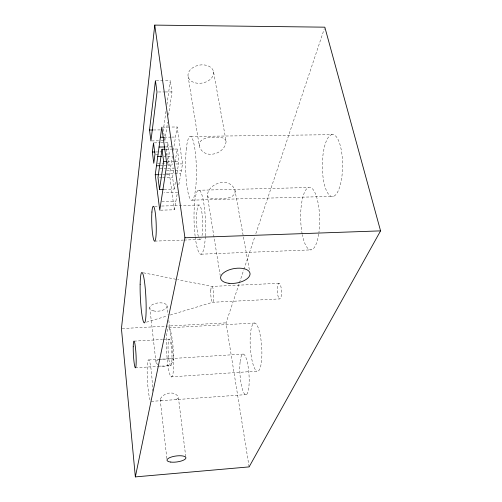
<?xml version="1.0" encoding="UTF-8"?>
<svg xmlns="http://www.w3.org/2000/svg" width="502" height="502" viewBox="0 0 502 502"><rect width="100%" height="100%" fill="white"/><g stroke="black" fill="none" stroke-linecap="round" stroke-linejoin="round"><path stroke-width="0.38" stroke-dasharray="2.51 1.88" d="M235.036 190.616L234.98 193.163C231.949 199.112 224.281 198.321 218.671 198.968C215.013 198.503 209.02 200.009 207.32 195.629C208.198 182.414 230.688 176.39 235.036 190.616L249.45 270.252M213.545 71.824A12.939 9.08 -10.6 0 1 195.73 82.968A12.939 9.08 -10.6 0 1 193.138 67.45A12.939 9.08 -10.6 0 1 213.545 71.824L226.101 141.225C225.436 154.409 203.58 160.213 199.332 146.138L188.112 76.574M165.961 111.413L163.37 129.867L164.863 140.748L160.991 140.798M166.934 104.491L170.285 80.646L164.028 80.646M164.863 140.748L167.561 122.155M168.572 115.184L171.948 91.941L170.285 80.646M161.004 142.775L167.75 142.681L166.382 151.805L167.925 163.031L161.224 163.156M167.925 163.031L169.325 154.001L167.75 142.681M160.521 210.187L174.345 209.786L169.494 174.439L172.406 156.298L167.003 156.392M173.341 150.462L177.118 126.975L170.216 127.05M164.16 189.317L174.207 189.072L172.556 177.193L174.068 168.088L167.066 168.226M175.085 161.989L177.244 149.038L173.435 149.094M174.207 189.072L175.637 180.795M176.936 173.272L179.013 161.23L177.244 149.038M174.345 209.786L177.482 192.26L163.959 192.599M178.819 184.811L182.559 163.878L177.118 126.975M249.117 466.898L226.044 322.861L239.203 283.486M239.448 282.745L243.671 270.114M243.916 269.373L254.84 236.68M255.832 233.712L324.336 28.664M246.469 394.585L161.443 400.652L160.226 399.962L160.163 399.347C163.087 392.79 174.1 390.223 178.317 396.856L185.84 457.416M158.205 359.601L155.865 361.352L156.003 362.601L158.048 364.916M175.92 399.617L178.405 398.048L178.317 396.856M146.446 322.177L167.266 315.915M170.241 315.024L212.622 302.273L279.733 298.916A7.819 2.083 87.2 0 0 281.051 287.276A7.819 2.083 87.2 0 0 277.437 287.119A7.819 2.083 87.2 0 0 279.733 298.916M159.165 359.488L171.872 358.698L173.679 359.532C172.468 365.042 164.976 367.991 159.824 365.939M151.309 401.38L161.443 400.652M171.113 376.858A24.648 3.376 86.7 0 0 172.594 342.295A24.648 3.376 86.7 0 0 166.532 337.971A24.648 3.376 86.7 0 0 171.113 376.858L256.911 371.173A24.178 5.685 86.3 0 0 260.576 337.124A24.178 5.685 86.3 0 0 250.517 333.159A24.178 5.685 86.3 0 0 256.911 371.173M135.314 367.809L170.592 365.563A13.29 1.82 86.7 0 0 171.351 346.75A13.29 1.82 86.7 0 0 168.095 344.723A13.29 1.82 86.7 0 0 170.592 365.563M148.774 359.959L243.483 354.073M134.072 341.14L162.466 339.496M163.232 339.452L169.375 339.101M122.212 328.559L226.044 322.861M168.854 327.787L254.771 323.037M279.043 283.291L211.907 286.41L177.652 279.608M201.051 254.188L311.171 249.877M154.735 241.111L183.362 240.082M184.134 240.056L200.38 239.473M154.672 206.24L157.766 206.153M161.644 206.04L198.817 204.998M192.272 200.141L333.428 196.338M161.864 201.534L175.888 201.158M198.146 190.264L308.46 187.528M159.517 177.476L161.82 177.426M162.585 177.407L172.556 177.193M160.063 168.365L163.175 168.302M163.953 168.283L166.287 168.239M166.601 170.718L181.391 170.416M166.106 173.943L180.814 173.636M159.736 174.646L161.989 174.596M162.736 174.583L165.742 174.52M166.488 174.501L169.494 174.439M167.492 161.437L174.407 161.311M175.173 161.299L179.013 161.23M157.502 163.225L160.477 163.169M167.58 164.16L172.826 164.06M175.819 164.003L182.559 163.878M160.276 165.704L163.319 165.647M164.079 165.629L167.122 165.572M167.881 165.56L170.925 165.503M155.733 154.221L158.757 154.177M166.306 154.051L169.325 154.001M163.916 156.442L166.231 156.404M165.309 146.948L173.93 146.816M165.817 149.213L172.669 149.107M155.463 151.974L162.485 151.861M164.167 137.19L170.969 137.109M171.722 137.096L175.499 137.046M151.704 140.924L160.22 140.811M154.265 142.869L160.257 142.788M153.38 129.98L160.295 129.899M190.785 136.456L333.441 134.655A30.986 10.115 -89.8 0 1 340.695 183.312A30.986 10.115 -89.8 0 1 323.25 178.605A30.986 10.115 -89.8 0 1 333.441 134.655M162.548 127.131L169.45 127.056M158.475 91.973L164.461 91.96M165.214 91.954L171.948 91.941M156.216 80.653L163.25 80.646M143.396 272.806L176.892 279.457M226.101 141.225C224.068 135.609 216.086 137.498 211.467 137.297C206.924 137.83 200.995 138.408 199.269 143.509L199.332 146.138M207.32 195.629L220.19 275.435M166.971 305.561L168.12 314.817M168.791 320.213L173.679 359.532M149.772 307.506L156.003 362.601M160.163 399.347L167.003 459.801M318.701 234.051A31.3 9.488 88.8 0 1 302.304 234.597M302.166 233.907A31.3 9.488 88.8 0 1 309.326 187.328A31.3 9.488 88.8 0 1 318.914 232.57M205.349 236.567A32.09 5.691 88.1 0 1 200.869 254.207A32.09 5.691 88.1 0 1 195.228 236.969M195.14 236.241A32.09 5.691 88.1 0 1 198.742 190.057A32.09 5.691 88.1 0 1 205.387 235.865M201.145 238.632A17.3 3.068 88.1 0 1 198.779 237.672M198.397 236.542A17.3 3.068 88.1 0 1 196.96 211.022A17.3 3.068 88.1 0 1 201.509 210.332A17.3 3.068 88.1 0 1 201.948 235.996M150.035 399.994A20.871 2.328 86.6 0 1 147.168 371.926A20.871 2.328 86.6 0 1 149.797 362.262A20.871 2.328 86.6 0 1 152.426 391.209M186.399 148.121A31.996 5.371 88.7 0 0 190.873 199.896A31.996 5.371 88.7 0 0 195.786 156.931A31.996 5.371 88.7 0 0 186.399 148.121M210.796 290.269A7.944 1.5 87.2 0 0 212.622 302.273A7.944 1.5 87.2 0 0 213.413 290.489A7.944 1.5 87.2 0 0 210.796 290.269M240.088 362.137A20.431 4.487 86 0 0 245.296 394.635A20.431 4.487 86 0 0 248.101 366.429A20.431 4.487 86 0 0 240.088 362.137M153.374 310.863A8.722 4.11 -6.8 0 0 167.047 306.634A8.722 4.11 -6.8 0 0 154.823 303.603A8.722 4.11 -6.8 0 0 153.374 310.863"/><path stroke-width="0.75" d="M154.76 25.1L121.434 328.603L135.345 476.9L249.117 466.898L380.566 230.87L324.832 27.177L154.76 25.1L184.931 237.779L135.345 476.9M149.54 130.024L155.432 80.653L156.982 91.979L150.933 140.936L149.54 130.024L152.614 129.987M152.344 152.024L153.512 142.882L154.98 154.233L153.775 163.294L152.344 152.024L154.685 151.987M155.237 174.74L161.782 127.138L166.833 164.173L159.755 210.212L155.237 174.74L158.99 174.658M165.058 149.226L162.008 149.27L157.979 177.507L159.523 189.43L163.388 189.336M159.523 189.43L163.652 161.506L162.008 149.27M184.931 237.779L380.566 230.87M163.652 161.506L166.727 161.449M156.467 165.779L159.51 165.716M157.735 156.549L161.6 156.48M159.046 147.042L164.53 146.96M160.389 137.241L163.414 137.203M140.146 284.239A25.213 2.761 87.2 0 0 144.218 322.849A25.213 2.761 87.2 0 0 145.015 285.958A25.213 2.761 87.2 0 0 140.146 284.239M151.911 212.02A17.476 2.19 87.8 0 0 154.152 240.765A17.476 2.19 87.8 0 0 155.852 218.226A17.476 2.19 87.8 0 0 151.911 212.02M133.237 346.775A13.397 1.293 86.9 0 0 135.314 367.809A13.397 1.293 86.9 0 0 135.584 348.884A13.397 1.293 86.9 0 0 133.237 346.775M228.994 283.31A14.891 7.329 -9.7 0 0 250.009 273.32A14.891 7.329 -9.7 0 0 226.973 270.779A14.891 7.329 -9.7 0 0 228.994 283.31M170.78 462.078A9.563 3.012 -7.5 0 0 185.878 458.207A9.563 3.012 -7.5 0 0 172.688 456.638A9.563 3.012 -7.5 0 0 170.78 462.078"/></g></svg>
